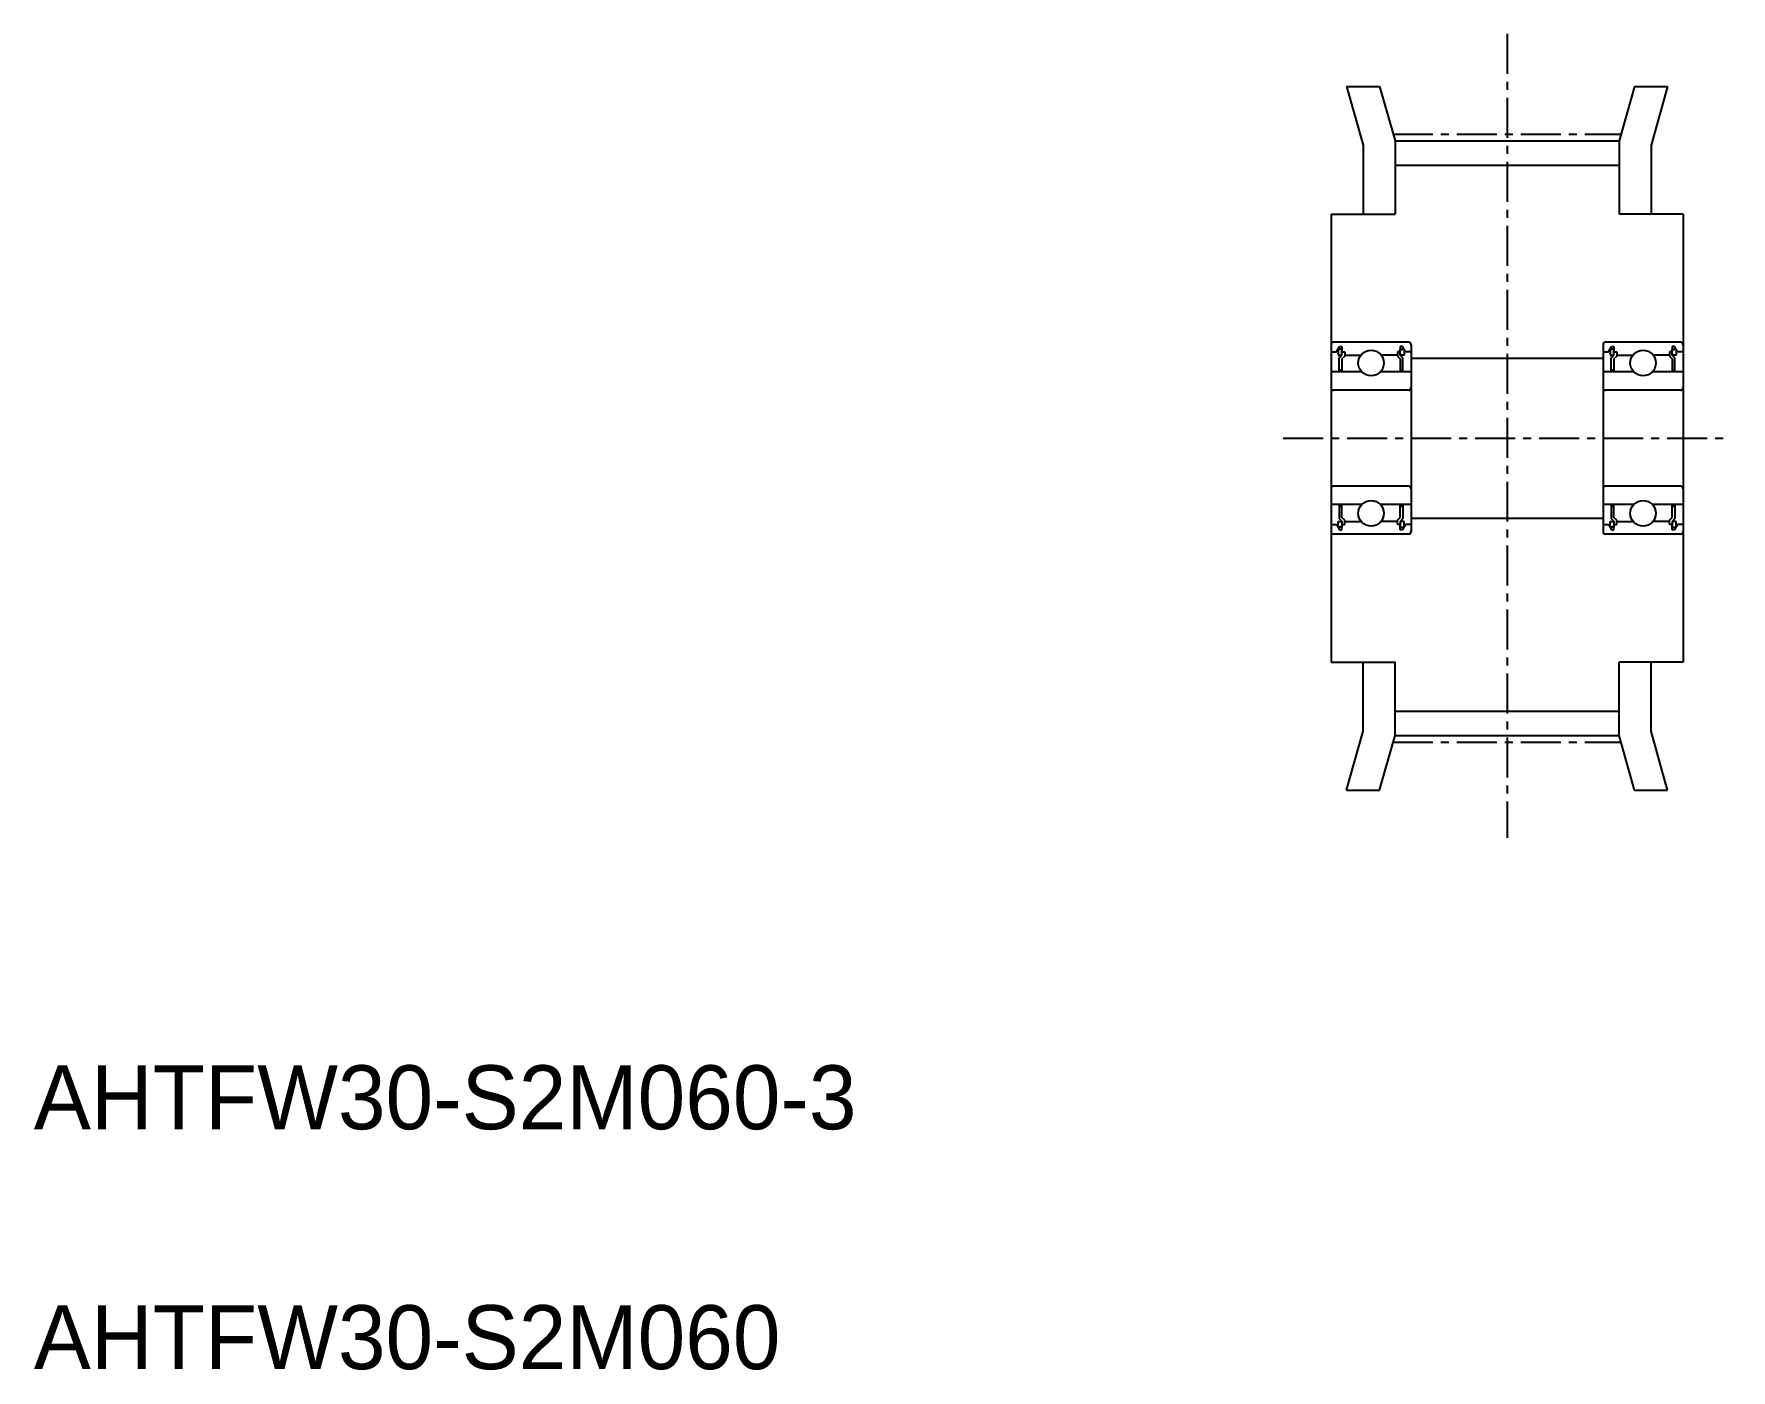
# Model space of a CAD drawing. Extents: x 5 to 58, y 5 to 46.7.
import ezdxf

# ---------------------------------------------------------------- set-up
doc = ezdxf.new("R2010")
doc.units = 0
doc.linetypes.add('CENTER', pattern=[2, 1.25, -0.25, 0.25, -0.25])
doc.layers.get('0').update_dxf_attribs({"linetype": 'CONTINUOUS'})
doc.layers.add('CENTER', color=1, linetype='CENTER')

msp = doc.modelspace()

# ---------------------------------------------------------------- linework, layer by layer
at = {"color": 7, "linetype": 'CONTINUOUS'}
for p, q in [((46.024, 45.108), (46.543, 43.271)), ((46.024, 45.108), (47.06, 45.108)), ((47.06, 45.108), (47.543, 43.403)), ((55.025, 45.108), (54.543, 43.403)), ((55.025, 45.108), (56.061, 45.108)), ((56.061, 45.108), (55.543, 43.271)), ((46.543, 43.271), (46.543, 41.108)), ((47.543, 43.403), (47.543, 41.108)), ((47.543, 43.403), (54.543, 43.403)), ((54.543, 43.403), (54.543, 41.108)), ((55.543, 43.271), (55.543, 41.108)), ((47.543, 42.643), (54.543, 42.643)), ((45.543, 41.108), (47.543, 41.108)), ((45.543, 41.108), (45.543, 27.108)), ((56.543, 41.108), (54.543, 41.108)), ((56.543, 41.108), (56.543, 27.108)), ((45.543, 36.808), (45.713, 36.808)), ((47.963, 37.108), (45.623, 37.108)), ((45.713, 36.808), (45.811, 36.978)), ((45.762, 36.893), (45.762, 36.708)), ((45.883, 36.893), (45.762, 36.893)), ((45.762, 36.708), (45.883, 36.708)), ((45.798, 36.623), (45.883, 36.708)), ((45.798, 36.183), (45.798, 36.623)), ((45.811, 36.978), (45.883, 36.978)), ((45.883, 36.978), (45.883, 36.808)), ((45.883, 36.708), (45.883, 36.893)), ((45.883, 36.808), (45.968, 36.808)), ((45.968, 36.672), (45.883, 36.587)), ((45.968, 36.808), (45.968, 36.672)), ((45.968, 36.738), (45.998, 36.708)), ((45.998, 36.708), (46.48, 36.708)), ((47.588, 36.708), (47.105, 36.708)), ((47.618, 36.738), (47.588, 36.708)), ((47.618, 36.808), (47.618, 36.672)), ((47.703, 36.808), (47.618, 36.808)), ((47.618, 36.672), (47.703, 36.587)), ((47.774, 36.978), (47.703, 36.978)), ((47.703, 36.978), (47.703, 36.808)), ((47.703, 36.893), (47.824, 36.893)), ((47.703, 36.708), (47.703, 36.893)), ((47.824, 36.708), (47.703, 36.708)), ((47.788, 36.623), (47.703, 36.708)), ((47.873, 36.808), (47.774, 36.978)), ((47.788, 36.183), (47.788, 36.623)), ((47.824, 36.893), (47.824, 36.708)), ((48.043, 36.808), (47.873, 36.808)), ((48.043, 37.028), (48.043, 31.188)), ((48.043, 36.608), (54.043, 36.608)), ((54.043, 37.028), (54.043, 31.188)), ((54.043, 36.808), (54.213, 36.808)), ((56.463, 37.108), (54.123, 37.108)), ((54.213, 36.808), (54.311, 36.978)), ((54.383, 36.893), (54.262, 36.893)), ((54.262, 36.893), (54.262, 36.708)), ((54.262, 36.708), (54.383, 36.708)), ((54.298, 36.623), (54.383, 36.708)), ((54.298, 36.183), (54.298, 36.623)), ((54.311, 36.978), (54.383, 36.978)), ((54.383, 36.978), (54.383, 36.808)), ((54.383, 36.708), (54.383, 36.893)), ((54.383, 36.808), (54.468, 36.808)), ((54.468, 36.672), (54.383, 36.587)), ((54.468, 36.808), (54.468, 36.672)), ((54.468, 36.738), (54.498, 36.708)), ((54.498, 36.708), (54.98, 36.708)), ((56.088, 36.708), (55.605, 36.708)), ((56.118, 36.738), (56.088, 36.708)), ((56.203, 36.808), (56.118, 36.808)), ((56.118, 36.808), (56.118, 36.672)), ((56.118, 36.672), (56.203, 36.587)), ((56.203, 36.978), (56.203, 36.808)), ((56.274, 36.978), (56.203, 36.978)), ((56.203, 36.708), (56.203, 36.893)), ((56.203, 36.893), (56.324, 36.893)), ((56.288, 36.623), (56.203, 36.708)), ((56.324, 36.708), (56.203, 36.708)), ((56.373, 36.808), (56.274, 36.978)), ((56.288, 36.183), (56.288, 36.623)), ((56.324, 36.893), (56.324, 36.708)), ((56.543, 36.808), (56.373, 36.808)), ((46.502, 36.183), (45.543, 36.183)), ((45.883, 36.235), (45.798, 36.235)), ((45.883, 36.587), (45.883, 36.183)), ((48.043, 36.183), (47.083, 36.183)), ((47.703, 36.587), (47.703, 36.183)), ((47.703, 36.235), (47.788, 36.235)), ((55.002, 36.183), (54.043, 36.183)), ((54.383, 36.235), (54.298, 36.235)), ((54.383, 36.587), (54.383, 36.183)), ((56.543, 36.183), (55.583, 36.183)), ((56.203, 36.587), (56.203, 36.183)), ((56.203, 36.235), (56.288, 36.235)), ((47.963, 35.608), (45.623, 35.608)), ((56.463, 35.608), (54.123, 35.608)), ((47.963, 32.608), (45.623, 32.608)), ((56.463, 32.608), (54.123, 32.608)), ((46.502, 32.033), (45.543, 32.033)), ((45.798, 32.033), (45.798, 31.593)), ((45.883, 31.98), (45.798, 31.98)), ((45.883, 31.628), (45.883, 32.033)), ((48.043, 32.033), (47.083, 32.033)), ((47.703, 31.628), (47.703, 32.033)), ((47.703, 31.98), (47.788, 31.98)), ((47.788, 32.033), (47.788, 31.593)), ((55.002, 32.033), (54.043, 32.033)), ((54.298, 32.033), (54.298, 31.593)), ((54.383, 31.98), (54.298, 31.98)), ((54.383, 31.628), (54.383, 32.033)), ((56.543, 32.033), (55.583, 32.033)), ((56.203, 31.628), (56.203, 32.033)), ((56.203, 31.98), (56.288, 31.98)), ((56.288, 32.033), (56.288, 31.593)), ((45.543, 31.408), (45.713, 31.408)), ((45.713, 31.408), (45.811, 31.238)), ((45.762, 31.508), (45.883, 31.508)), ((45.762, 31.323), (45.762, 31.508)), ((45.883, 31.323), (45.762, 31.323)), ((45.798, 31.593), (45.883, 31.508)), ((45.968, 31.543), (45.883, 31.628)), ((45.883, 31.508), (45.883, 31.323)), ((45.883, 31.238), (45.883, 31.408)), ((45.883, 31.408), (45.968, 31.408)), ((45.968, 31.408), (45.968, 31.543)), ((45.968, 31.478), (45.998, 31.508)), ((45.998, 31.508), (46.48, 31.508)), ((47.588, 31.508), (47.105, 31.508)), ((47.618, 31.478), (47.588, 31.508)), ((47.618, 31.543), (47.703, 31.628)), ((47.618, 31.408), (47.618, 31.543)), ((47.703, 31.408), (47.618, 31.408)), ((47.788, 31.593), (47.703, 31.508)), ((47.703, 31.508), (47.703, 31.323)), ((47.824, 31.508), (47.703, 31.508)), ((47.703, 31.238), (47.703, 31.408)), ((47.703, 31.323), (47.824, 31.323)), ((47.873, 31.408), (47.774, 31.238)), ((47.824, 31.323), (47.824, 31.508)), ((48.043, 31.408), (47.873, 31.408)), ((48.043, 31.608), (54.043, 31.608)), ((54.043, 31.408), (54.213, 31.408)), ((54.213, 31.408), (54.311, 31.238)), ((54.262, 31.323), (54.262, 31.508)), ((54.262, 31.508), (54.383, 31.508)), ((54.383, 31.323), (54.262, 31.323)), ((54.298, 31.593), (54.383, 31.508)), ((54.468, 31.543), (54.383, 31.628)), ((54.383, 31.508), (54.383, 31.323)), ((54.383, 31.408), (54.468, 31.408)), ((54.383, 31.238), (54.383, 31.408)), ((54.468, 31.408), (54.468, 31.543)), ((54.468, 31.478), (54.498, 31.508)), ((54.498, 31.508), (54.98, 31.508)), ((56.088, 31.508), (55.605, 31.508)), ((56.118, 31.478), (56.088, 31.508)), ((56.118, 31.543), (56.203, 31.628)), ((56.118, 31.408), (56.118, 31.543)), ((56.203, 31.408), (56.118, 31.408)), ((56.288, 31.593), (56.203, 31.508)), ((56.324, 31.508), (56.203, 31.508)), ((56.203, 31.508), (56.203, 31.323)), ((56.203, 31.238), (56.203, 31.408)), ((56.203, 31.323), (56.324, 31.323)), ((56.373, 31.408), (56.274, 31.238)), ((56.324, 31.323), (56.324, 31.508)), ((56.543, 31.408), (56.373, 31.408)), ((47.963, 31.108), (45.623, 31.108)), ((45.811, 31.238), (45.883, 31.238)), ((47.774, 31.238), (47.703, 31.238)), ((56.463, 31.108), (54.123, 31.108)), ((54.311, 31.238), (54.383, 31.238)), ((56.274, 31.238), (56.203, 31.238)), ((45.543, 27.108), (47.543, 27.108)), ((46.543, 24.944), (46.543, 27.108)), ((47.543, 24.813), (47.543, 27.108)), ((54.543, 24.813), (54.543, 27.108)), ((56.543, 27.108), (54.543, 27.108)), ((55.543, 24.944), (55.543, 27.108)), ((47.543, 25.573), (54.543, 25.573)), ((46.024, 23.108), (46.543, 24.944)), ((56.061, 23.108), (55.543, 24.944)), ((47.06, 23.108), (47.543, 24.813)), ((47.543, 24.813), (54.543, 24.813)), ((55.025, 23.108), (54.543, 24.813)), ((46.024, 23.108), (47.06, 23.108)), ((55.025, 23.108), (56.061, 23.108))]:
    msp.add_line(p, q, dxfattribs=at)
for centre in [(46.793, 36.458), (55.293, 36.458), (46.793, 31.758), (55.293, 31.758)]:
    msp.add_circle(centre, 0.4, dxfattribs=at)
for centre, start, end in [((45.623, 37.028), 90, 180), ((47.963, 37.028), 0, 90), ((54.123, 37.028), 90, 180), ((56.463, 37.028), 0, 90), ((45.623, 35.688), 180, 270), ((47.963, 35.688), 270, 0), ((54.123, 35.688), 180, 270), ((56.463, 35.688), 270, 0), ((45.623, 32.528), 90, 180), ((47.963, 32.528), 0, 90), ((54.123, 32.528), 90, 180), ((56.463, 32.528), 0, 90), ((45.623, 31.188), 180, 270), ((47.963, 31.188), 270, 0), ((54.123, 31.188), 180, 270), ((56.463, 31.188), 270, 0)]:
    msp.add_arc(centre, 0.08, start, end, dxfattribs=at)
at = {"layer": 'CENTER', "color": 1, "linetype": 'CENTER'}
for p, q in [((51.043, 46.748), (51.043, 21.608)), ((47.473, 43.613), (54.612, 43.613)), ((44.043, 34.108), (58.043, 34.108)), ((47.473, 24.603), (54.612, 24.603))]:
    msp.add_line(p, q, dxfattribs=at)

# ---------------------------------------------------------------- texts
at = {"color": 7, "linetype": 'CONTINUOUS'}
for s, p in [('AHTFW30-S2M060-3', (5, 12.5)), ('AHTFW30-S2M060', (5, 5))]:
    msp.add_text(s, height=2, dxfattribs=at).set_placement(p)

doc.saveas('drawing.dxf')
